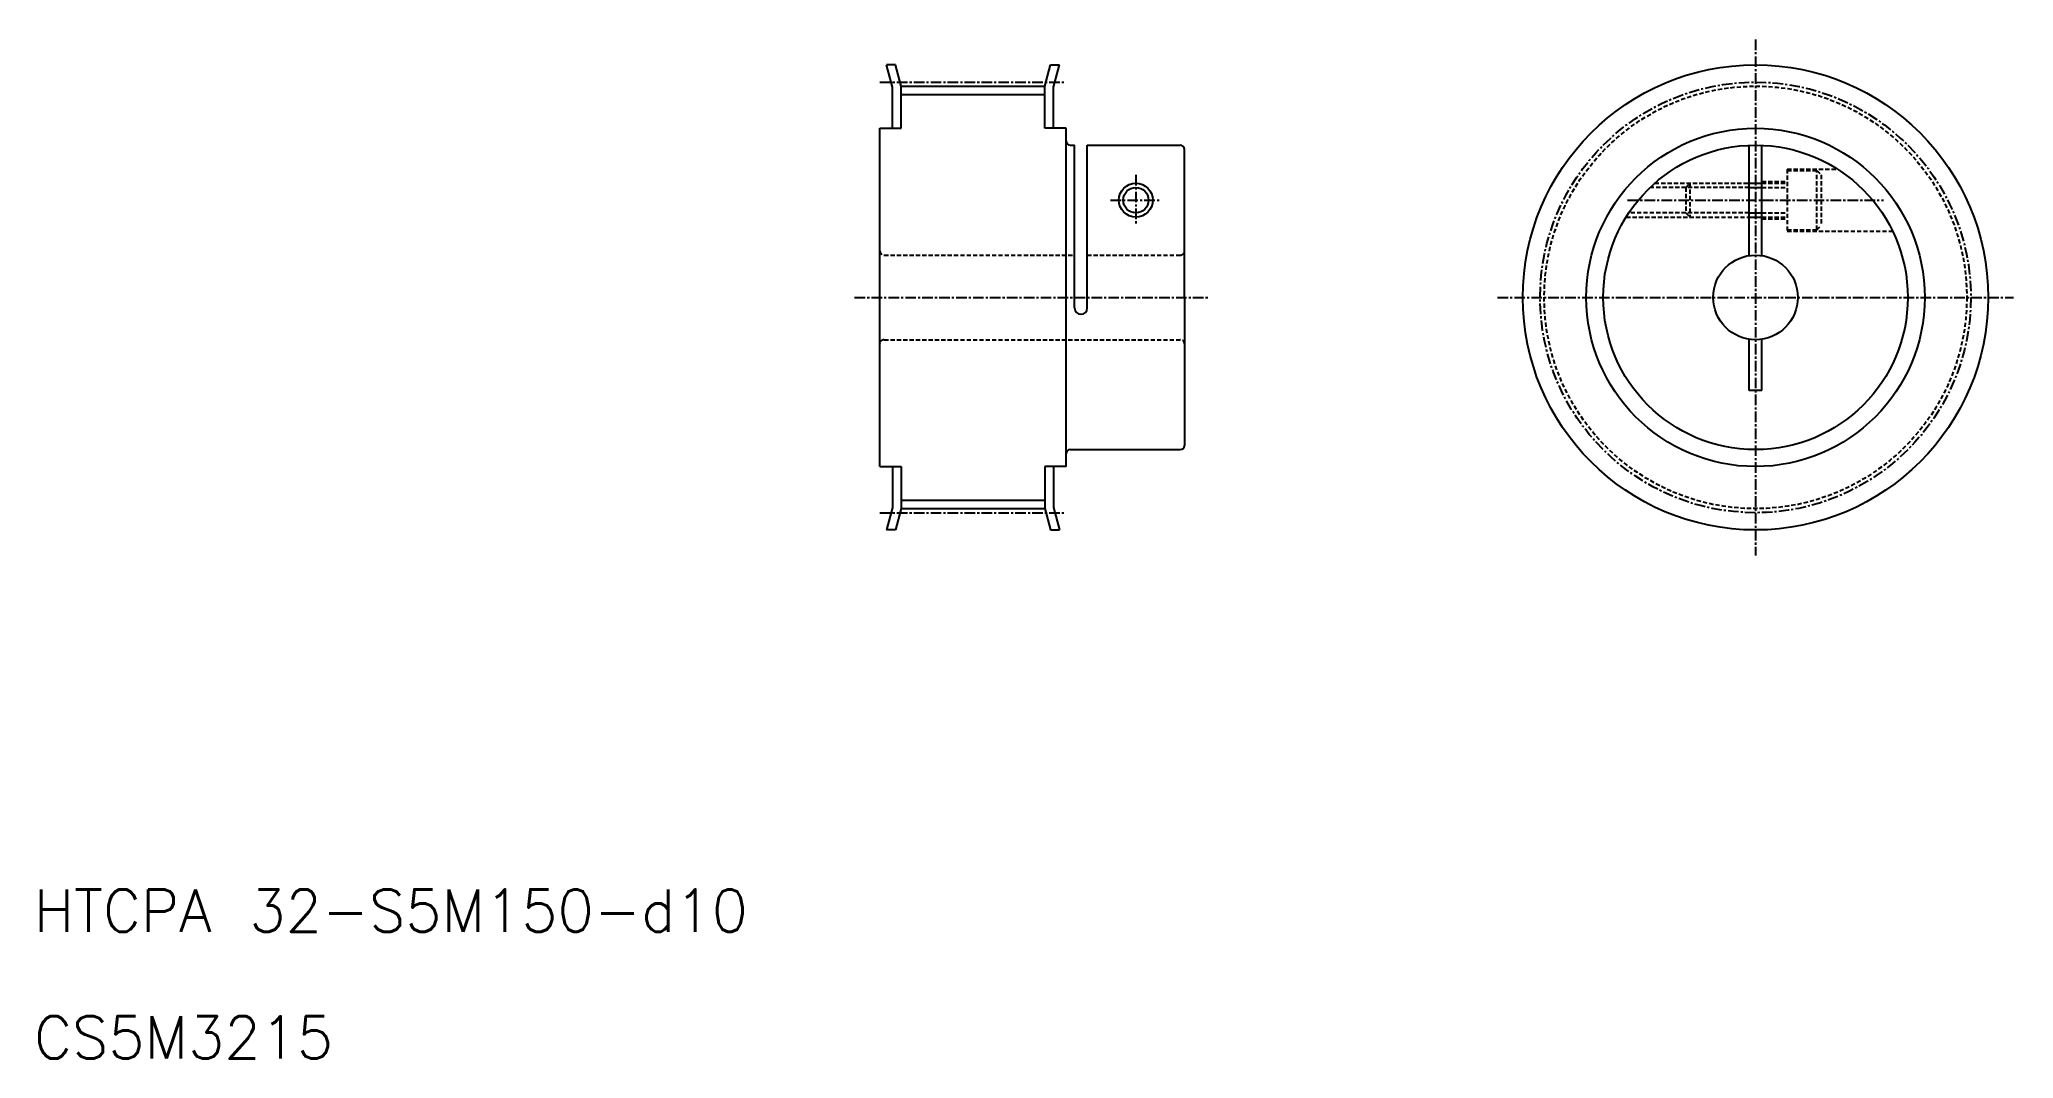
# Model space of a CAD drawing. Extents: x 11 to 244, y 10 to 130.
import ezdxf

# ---------------------------------------------------------------- set-up
doc = ezdxf.new("R2010")
doc.units = 0
doc.linetypes.add('CENTER', pattern=[2, 1.25, -0.25, 0.25, -0.25])
doc.linetypes.add('DASHED', pattern=[0.75, 0.5, -0.25])
doc.layers.get('0').update_dxf_attribs({"linetype": 'CONTINUOUS'})
doc.layers.add('CENTER', color=1, linetype='CENTER')
doc.styles.get("Standard").update_dxf_attribs({"font": 'txt.shx'})

msp = doc.modelspace()

# ---------------------------------------------------------------- linework, layer by layer
at = {"color": 7, "linetype": 'CONTINUOUS'}
for p, q in [((111.83, 127.5), (110.79, 127.5)), ((111.5, 124.85), (110.79, 127.5)), ((112.5, 124.98), (111.83, 127.5)), ((129.5, 124.98), (130.17, 127.5)), ((130.17, 127.5), (131.21, 127.5)), ((130.5, 124.85), (131.21, 127.5)), ((111.5, 120), (111.5, 124.85)), ((112.5, 124.98), (129.5, 124.98)), ((112.5, 120), (112.5, 124.98)), ((112.5, 123.98), (129.5, 123.98)), ((129.5, 120), (129.5, 124.98)), ((130.5, 120), (130.5, 124.85)), ((110, 80), (110, 120)), ((110, 120), (112.5, 120)), ((132, 120), (129.5, 120)), ((132, 80), (132, 120)), ((132.5, 118), (133, 118)), ((133, 98.75), (133, 118)), ((134.5, 100), (134.5, 118)), ((134.5, 118), (145.5, 118)), ((146, 100), (146, 117.5)), ((212.75, 104.97), (212.75, 117.99)), ((214.25, 104.97), (214.25, 117.99)), ((212.75, 113.5), (214.25, 113.5)), ((212.75, 109.5), (214.25, 109.5)), ((134.5, 98.75), (134.5, 100)), ((146, 100), (146, 82.5)), ((212.75, 89), (212.75, 95.06)), ((214.25, 89), (214.25, 95.06)), ((214.25, 89), (212.75, 89)), ((132.5, 82), (145.5, 82)), ((110, 80), (112.5, 80)), ((111.5, 80), (111.5, 75.15)), ((112.5, 80), (112.5, 75.02)), ((132, 80), (129.5, 80)), ((129.5, 80), (129.5, 75.02)), ((130.5, 80), (130.5, 75.15)), ((111.5, 75.15), (110.79, 72.5)), ((112.5, 75.02), (111.83, 72.5)), ((112.5, 76.02), (129.5, 76.02)), ((112.5, 75.02), (129.5, 75.02)), ((129.5, 75.02), (130.17, 72.5)), ((130.5, 75.15), (131.21, 72.5)), ((111.83, 72.5), (110.79, 72.5)), ((130.17, 72.5), (131.21, 72.5))]:
    msp.add_line(p, q, dxfattribs=at)
at = {"color": 3, "linetype": 'DASHED'}
for p, q in [((217.25, 115.15), (223.22, 115.15)), ((217.25, 115.15), (217.25, 107.85)), ((217.25, 115), (220.75, 115)), ((220.75, 108), (220.75, 115)), ((220.75, 115), (221.25, 114.5)), ((221.25, 114.5), (221.25, 108.5)), ((212.75, 113), (201.05, 113)), ((201.59, 113.5), (212.75, 113.5)), ((205.25, 113), (205.75, 113.5)), ((205.25, 113), (205.25, 110)), ((205.75, 113.5), (205.75, 109.5)), ((214.25, 113.7), (217.25, 113.7)), ((214.25, 113.5), (217.25, 113.5)), ((214.25, 113), (217.25, 113)), ((212.75, 110), (198.53, 110)), ((205.25, 110), (205.75, 109.5)), ((214.25, 110), (217.25, 110)), ((198.21, 109.5), (212.75, 109.5)), ((214.25, 109.5), (217.25, 109.5)), ((214.25, 109.3), (217.25, 109.3)), ((217.25, 108), (220.75, 108)), ((217.25, 107.85), (229.7, 107.85)), ((220.75, 108), (221.25, 108.5)), ((110.5, 105), (133, 105)), ((134.5, 105), (145.5, 105)), ((110.5, 95), (145.5, 95))]:
    msp.add_line(p, q, dxfattribs=at)
at = {"color": 3, "linetype": 'CONTINUOUS'}
for p, q in [((212.75, 113), (214.25, 113)), ((212.75, 110), (214.25, 110))]:
    msp.add_line(p, q, dxfattribs=at)
at = {"color": 7, "linetype": 'CONTINUOUS'}
for centre, radius in [((213.5, 100), 27.5), ((213.5, 100), 20), ((213.5, 100), 18), ((140.25, 111.5), 1.5), ((213.5, 100), 5)]:
    msp.add_circle(centre, radius, dxfattribs=at)
at = {"color": 3, "linetype": 'DASHED'}
msp.add_circle((213.5, 100), 24.98, dxfattribs=at)
at = {"color": 3, "linetype": 'CONTINUOUS'}
msp.add_circle((140.25, 111.5), 2, dxfattribs=at)
at = {"color": 7, "linetype": 'CONTINUOUS'}
for centre, radius, start, end in [((132.5, 118.5), 0.5, 180, 270), ((145.5, 117.5), 0.5, 0, 90), ((133.75, 98.75), 0.75, 180, 0), ((132.5, 81.5), 0.5, 90, 180), ((145.5, 82.5), 0.5, 270, 0)]:
    msp.add_arc(centre, radius, start, end, dxfattribs=at)
at = {"color": 3, "linetype": 'DASHED'}
for centre, start, end in [((110.5, 105.5), 180, 270), ((145.5, 105.5), 270, 0), ((110.5, 94.5), 90, 180), ((145.5, 94.5), 0, 90)]:
    msp.add_arc(centre, 0.5, start, end, dxfattribs=at)
at = {"layer": 'CENTER', "color": 1, "linetype": 'CENTER'}
for p, q in [((213.5, 130.5), (213.5, 69.5)), ((110, 125.47), (132, 125.47)), ((140.25, 114.5), (140.25, 108.5)), ((137.25, 111.5), (143.25, 111.5)), ((198.38, 111.5), (228.62, 111.5)), ((107, 100), (149, 100)), ((183, 100), (244, 100)), ((110, 74.53), (132, 74.53))]:
    msp.add_line(p, q, dxfattribs=at)
msp.add_circle((213.5, 100), 25.46, dxfattribs=at)

# ---------------------------------------------------------------- texts
at = {"color": 7, "linetype": 'CONTINUOUS'}
for s, p in [('HTCPA 32-S5M150-d10', (10, 25)), ('CS5M3215', (10, 10))]:
    msp.add_text(s, height=5, dxfattribs=at).set_placement(p)

doc.saveas('drawing.dxf')
